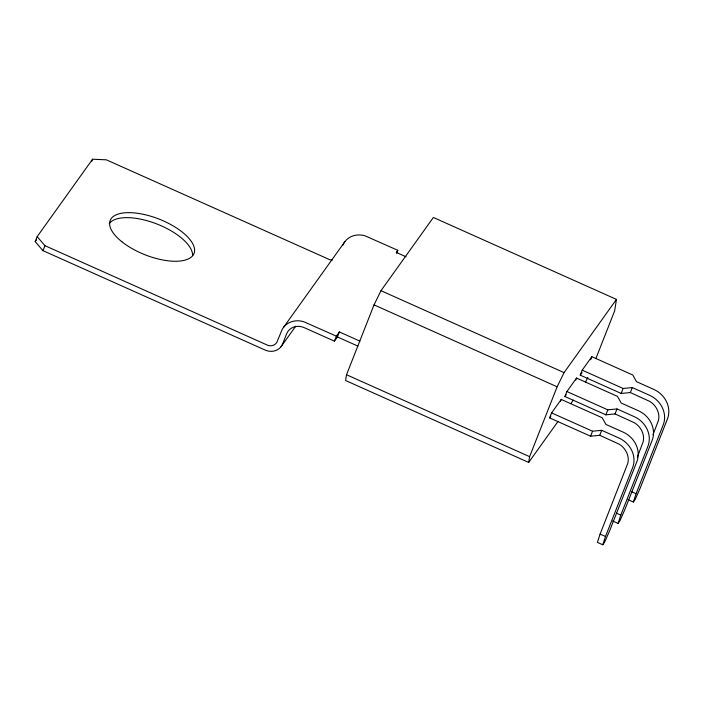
<?xml version="1.0" encoding="UTF-8"?>
<svg xmlns="http://www.w3.org/2000/svg" width="704" height="704" viewBox="0 0 704 704"><rect width="100%" height="100%" fill="white"/><g stroke="black" fill="none" stroke-linecap="round" stroke-linejoin="round"><path stroke-width="1.06" d="M595.839 358.644L614.627 310.939L616.466 299.402L433.374 217.474L380.978 290.69L374.035 304.876L346.518 374.739L345.594 380.512L528.686 462.431L557.99 421.494M528.686 462.431L529.61 456.658L557.128 386.804L564.071 372.618L616.466 299.402M600.107 534.081L597.388 542.379L602.765 544.782L604.578 542.265L609.708 530.596L636.838 461.736A23.707 21.331 35.6 0 0 623.154 432.142L605.924 424.433L602.175 417.754L561.246 399.441L551.61 412.905L549.648 417.894L590.568 436.207L599.746 435.31L619.027 444.101A17.767 15.99 35.6 0 1 627.854 463.206L600.107 534.081L605.493 536.492L602.765 544.782M612.682 521.004L618.068 523.406L620.796 515.117L647.918 446.257A23.707 21.331 35.6 0 0 634.242 416.662L617.003 408.945L607.834 409.842L566.905 391.53L564.942 396.519L605.871 414.832L615.041 413.934L634.33 422.726A17.767 15.99 35.6 0 1 643.148 441.83L637.296 457.142M627.977 499.629L633.362 502.031L636.09 493.742L663.212 424.882A23.707 21.331 35.6 0 0 649.537 395.278L632.306 387.57L623.128 388.467L582.208 370.154L580.237 375.144L621.166 393.457L630.335 392.559L649.625 401.35A17.767 15.99 35.6 0 1 658.451 420.455L652.986 434.755M359.946 341.15L339.39 331.954L337.418 336.943L334.409 341.15L304.251 327.659A14.221 12.795 35.6 0 0 286.616 333.846L282.682 343.825A14.221 12.795 35.6 0 1 265.038 350.02L42.962 250.65L35.2 241.63L37.162 236.641L92.576 159.218L106.357 159.826L329.446 259.565A8.281 7.454 35.6 0 0 332.57 259.934M42.962 250.65L44.924 245.661L37.162 236.641M91.784 161.207L92.576 159.218M334.409 341.15L336.38 336.16L339.39 331.954M396.625 253.317L397.804 250.316L365.209 235.893A20.161 18.146 35.6 0 0 343.675 243.452L342.725 245.441M560.463 401.438L561.246 399.441M575.758 380.063L576.541 378.066L617.47 396.378L621.218 403.058L638.458 410.766A23.707 21.331 35.6 0 1 652.133 440.361L625.011 509.221L619.872 520.89L618.068 523.406M590.665 359.682L591.844 356.69L632.773 375.003L636.522 381.682L653.752 389.391A23.707 21.331 35.6 0 1 667.427 418.986L640.306 487.846L635.175 499.514L633.362 502.031M590.568 436.207L592.539 431.218L601.709 430.32L618.939 438.038A23.707 21.331 35.6 0 1 632.623 467.632L605.493 536.492M605.871 414.832L607.834 409.842M599.746 435.31L601.709 430.32M621.166 393.457L623.128 388.467M615.041 413.934L617.003 408.945M630.335 392.559L632.306 387.57M585.49 382.166L587.805 377.441M35.2 241.63L36.476 239.844M283.571 327.316L345.004 241.481M281.019 346.729L295.742 326.163M397.804 250.316L396.299 252.428L406.094 256.802M566.905 391.53L576.541 378.066M582.208 370.154L591.844 356.69M549.648 417.894L550.845 416.214M564.942 396.519L566.148 394.838M580.237 375.144L582.05 372.618M570.724 403.7L573.276 400.136M380.978 290.69L564.071 372.618M374.035 304.876L557.128 386.804M551.61 412.905L592.539 431.218M336.38 336.16L303.776 321.728A20.161 18.146 35.6 0 0 282.242 329.287L276.866 342.294A8.281 7.454 35.6 0 1 268.013 345.4L44.924 245.661M337.418 336.943L357.984 346.139M631.602 491.726L636.09 493.742M346.518 374.739L529.61 456.658M616.308 513.11L620.796 515.117M109.217 223.634A45.047 19.175 21.5 0 1 156.147 223.705A45.047 19.175 21.5 0 1 192.641 255.499M121.739 241.648A45.047 19.175 21.5 0 0 193.037 255.27A45.047 19.175 21.5 0 0 141.557 213.954A45.047 19.175 21.5 0 0 121.739 241.648"/></g></svg>
